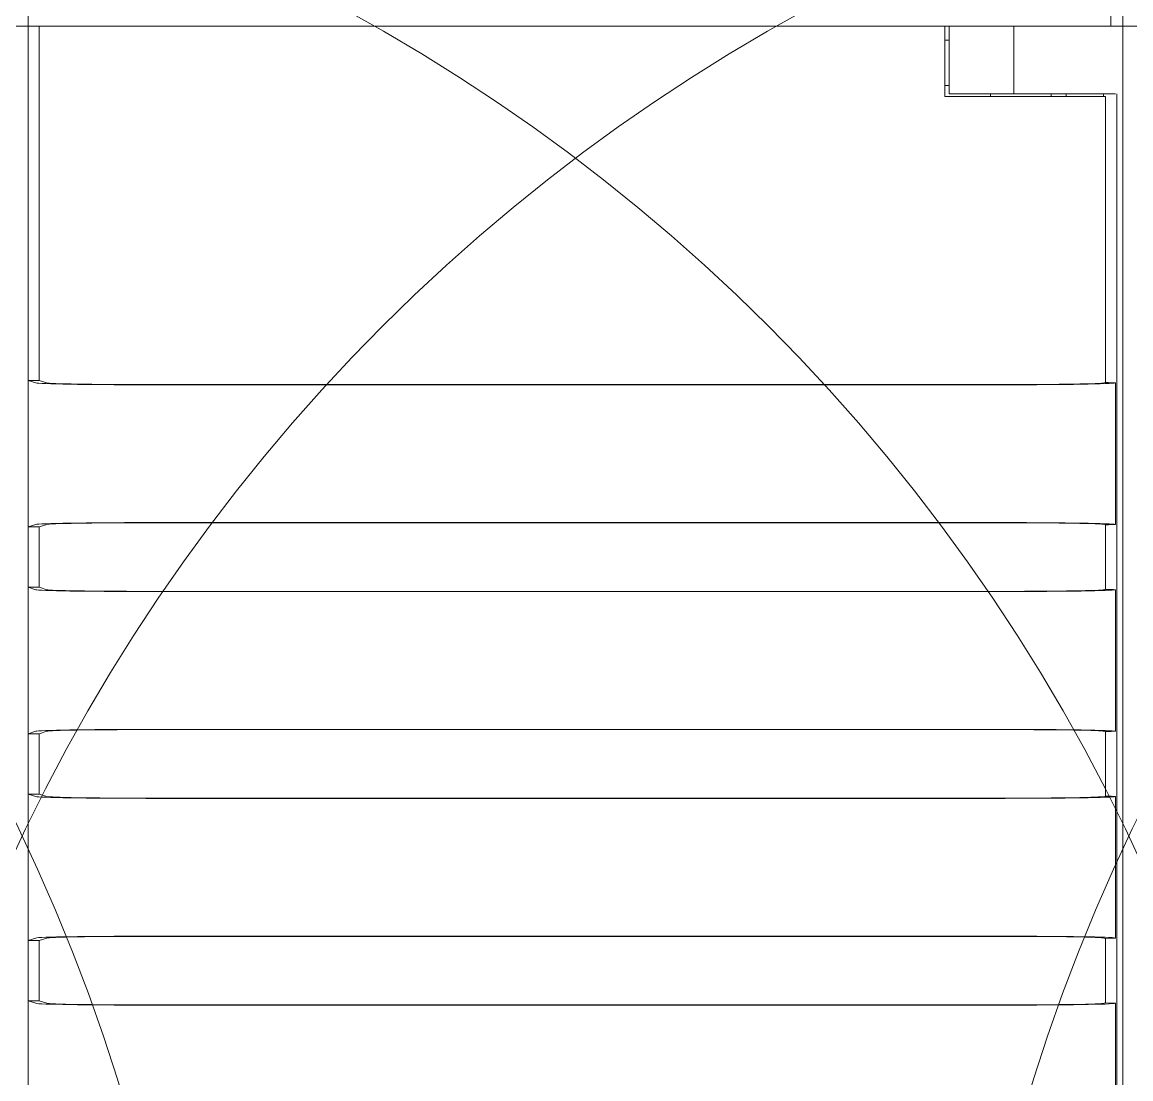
# Model space of a CAD drawing. Header units: millimetres. Extents: x -6000 to 26000, y -6000 to 26000.
# Drawn here: x 125.45 to 131.05, y -4334.08 to -4328.75 of the extents above; entities that cross this region are included whole.
import ezdxf

# ---------------------------------------------------------------- set-up
doc = ezdxf.new("R2010")
doc.units = ezdxf.units.MM
doc.header["$MEASUREMENT"] = 0
doc.layers.add('Чертеж и Рисунок_Ном._пера__7', color=7, linetype='Continuous', lineweight=15)

msp = doc.modelspace()

# ---------------------------------------------------------------- linework, layer by layer
at = {"layer": 'Чертеж и Рисунок_Ном._пера__7', "color": 7, "linetype": 'Continuous', "lineweight": 15}
for p, q in [((125.4846, -4328.7722), (125.4846, -4322.1764)), ((125.4846, -4328.7722), (125.4846, -4322.1767)), ((130.9465, -4328.7722), (130.9465, -4322.1764)), ((131.0068, -4322.1764), (131.0068, -4328.7722)), ((131.0068, -4322.1764), (131.0068, -4328.7722)), ((125.4242, -4328.7722), (130.9465, -4328.7722)), ((125.4846, -4328.7722), (125.5196, -4328.7722)), ((125.4846, -4330.5587), (125.4846, -4328.7722)), ((126.0753, -4328.7722), (125.5196, -4328.7722)), ((125.5403, -4328.7722), (125.5403, -4330.5587)), ((130.2954, -4328.7722), (126.0753, -4328.7722)), ((126.0753, -4328.7722), (126.0782, -4328.7722)), ((126.0782, -4328.7722), (130.1096, -4328.7722)), ((130.1096, -4328.7722), (130.1096, -4329.1269)), ((130.1305, -4329.113), (130.1305, -4328.7722)), ((130.2954, -4328.7722), (130.4566, -4328.7722)), ((130.4566, -4328.7722), (130.9689, -4328.7722)), ((130.4566, -4329.113), (130.4566, -4328.7722)), ((130.9689, -4328.7722), (131.0068, -4328.7722)), ((131.0068, -4328.7722), (130.9718, -4328.7722)), ((131.0068, -4328.7722), (131.0068, -4345.2033)), ((131.0068, -4328.7722), (136.5291, -4328.7722)), ((130.1096, -4328.8418), (130.1305, -4328.8418)), ((130.1096, -4329.0713), (130.1305, -4329.0713)), ((130.1305, -4329.113), (130.4566, -4329.113)), ((130.3391, -4329.113), (130.3391, -4329.1269)), ((130.4566, -4329.113), (130.9689, -4329.113)), ((130.6452, -4329.113), (130.6452, -4329.1269)), ((130.7217, -4329.1269), (130.7217, -4329.113)), ((130.9095, -4329.1269), (130.9095, -4329.113)), ((130.9689, -4329.113), (130.9689, -4329.113)), ((130.9773, -4329.113), (130.9773, -4344.9982)), ((130.1096, -4329.1269), (130.4132, -4329.1269)), ((130.9133, -4329.1269), (130.4132, -4329.1269)), ((130.9133, -4329.1269), (130.9189, -4329.1269)), ((130.9189, -4330.5694), (130.9189, -4329.1269)), ((125.5225, -4330.5713), (125.4846, -4330.5587)), ((125.4846, -4330.5587), (125.5403, -4330.5587)), ((125.4846, -4330.5587), (125.4846, -4331.2979)), ((125.5781, -4330.5713), (125.5403, -4330.5587)), ((130.9189, -4330.5694), (130.9133, -4330.5713)), ((130.9689, -4331.2852), (130.9689, -4330.5713)), ((130.4132, -4330.5795), (126.0782, -4330.5795)), ((130.4132, -4330.5805), (126.0782, -4330.5805)), ((125.4846, -4331.2979), (125.5225, -4331.2852)), ((125.4846, -4331.2979), (125.5403, -4331.2979)), ((125.4846, -4331.6019), (125.4846, -4331.2979)), ((125.5781, -4331.2853), (125.5403, -4331.2979)), ((125.5403, -4331.2979), (125.5403, -4331.6019)), ((126.0782, -4331.276), (130.4132, -4331.276)), ((130.4132, -4331.277), (126.0782, -4331.277)), ((130.9189, -4331.2871), (130.9133, -4331.2853)), ((130.9189, -4331.6126), (130.9189, -4331.2871)), ((125.5225, -4331.6146), (125.4846, -4331.6019)), ((125.4846, -4331.6019), (125.4846, -4332.3411)), ((125.4846, -4331.6019), (125.5403, -4331.6019)), ((125.5781, -4331.6145), (125.5403, -4331.6019)), ((130.4132, -4331.6228), (126.0782, -4331.6228)), ((130.4132, -4331.6238), (126.0782, -4331.6238)), ((130.9189, -4331.6126), (130.9133, -4331.6145)), ((130.9689, -4332.3285), (130.9689, -4331.6145)), ((125.4846, -4332.3411), (125.5225, -4332.3285)), ((125.4846, -4332.3411), (125.5403, -4332.3411)), ((125.4846, -4332.6452), (125.4846, -4332.3411)), ((125.5781, -4332.3285), (125.5403, -4332.3411)), ((125.5403, -4332.3411), (125.5403, -4332.6452)), ((126.0782, -4332.3193), (130.4132, -4332.3193)), ((130.4132, -4332.3202), (126.0782, -4332.3202)), ((130.9189, -4332.3304), (130.9133, -4332.3285)), ((130.9189, -4332.6559), (130.9189, -4332.3304)), ((125.4846, -4332.6452), (125.4846, -4333.3844)), ((125.4846, -4332.6452), (125.5403, -4332.6452)), ((125.5225, -4332.6578), (125.4846, -4332.6452)), ((125.5781, -4332.6578), (125.5403, -4332.6452)), ((130.4132, -4332.666), (126.0782, -4332.666)), ((130.4132, -4332.667), (126.0782, -4332.667)), ((130.9189, -4332.6559), (130.9133, -4332.6578)), ((130.9689, -4333.3717), (130.9689, -4332.6578)), ((126.0782, -4333.3625), (130.4132, -4333.3625)), ((130.4132, -4333.3635), (126.0782, -4333.3635)), ((125.4846, -4333.3844), (125.5225, -4333.3717)), ((125.4846, -4333.3844), (125.5403, -4333.3844)), ((125.4846, -4333.6884), (125.4846, -4333.3844)), ((125.5781, -4333.3718), (125.5403, -4333.3844)), ((125.5403, -4333.3844), (125.5403, -4333.6884)), ((130.9189, -4333.3736), (130.9133, -4333.3718)), ((130.9189, -4333.6991), (130.9189, -4333.3736)), ((125.4846, -4333.6884), (125.5403, -4333.6884)), ((125.4846, -4333.6884), (125.4846, -4342.7736)), ((125.5225, -4333.7011), (125.4846, -4333.6884)), ((125.5781, -4333.701), (125.5403, -4333.6884)), ((130.9189, -4333.6991), (130.9133, -4333.701)), ((130.9689, -4345.04), (130.9689, -4333.701)), ((130.4132, -4333.7093), (126.0782, -4333.7093)), ((130.4132, -4333.7103), (126.0782, -4333.7103))]:
    msp.add_line(p, q, dxfattribs=at)
for centre in [(117.0805, -4336.84), (122.6631, -4336.84), (128.2457, -4336.84), (133.8283, -4336.84), (139.4109, -4336.84)]:
    msp.add_circle(centre, 9.2708, dxfattribs=at)
for centre, major_axis, start_param, end_param in [((126.0782, -4330.5708), (0.5564, 0), 3.193953, 4.712389), ((126.0782, -4330.5708), (-0.5008, 0), 0.05236, 1.570796), ((130.4132, -4330.5708), (-0.5008, 0), 1.570796, 3.089233), ((130.4132, -4330.5708), (-0.5564, 0), 1.570796, 3.091814), ((130.4922, -4330.574), (-0.5008, 0), 3.452397, 3.692176), ((126.0782, -4331.2857), (0.5564, 0), 1.570796, 3.089233), ((126.0782, -4331.2857), (-0.5008, 0), 4.712389, 6.230825), ((130.4132, -4331.2857), (-0.5564, 0), 3.191371, 4.712389), ((130.4132, -4331.2857), (-0.5008, 0), 3.193953, 4.712389), ((130.4922, -4331.2826), (-0.5008, 0), 2.591009, 2.830789), ((126.0782, -4331.614), (0.5564, 0), 3.193953, 4.712389), ((126.0782, -4331.614), (-0.5008, 0), 0.05236, 1.570796), ((130.4132, -4331.614), (-0.5564, 0), 1.570796, 3.091814), ((130.4132, -4331.614), (-0.5008, 0), 1.570796, 3.089233), ((130.4922, -4331.6172), (-0.5008, 0), 3.452397, 3.692176), ((126.0782, -4332.329), (0.5564, 0), 1.570796, 3.089233), ((126.0782, -4332.329), (-0.5008, 0), 4.712389, 6.230825), ((130.4132, -4332.329), (-0.5564, 0), 3.191371, 4.712389), ((130.4132, -4332.329), (-0.5008, 0), 3.193953, 4.712389), ((130.4922, -4332.3258), (-0.5008, 0), 2.591009, 2.830789), ((126.0782, -4332.6573), (0.5564, 0), 3.193953, 4.712389), ((126.0782, -4332.6573), (-0.5008, 0), 0.05236, 1.570796), ((130.4132, -4332.6573), (-0.5564, 0), 1.570796, 3.091814), ((130.4132, -4332.6573), (-0.5008, 0), 1.570796, 3.089233), ((130.4922, -4332.6605), (-0.5008, 0), 3.452397, 3.692176), ((126.0782, -4333.3722), (0.5564, 0), 1.570796, 3.089233), ((126.0782, -4333.3722), (-0.5008, 0), 4.712389, 6.230825), ((130.4132, -4333.3722), (-0.5564, 0), 3.191371, 4.712389), ((130.4132, -4333.3722), (-0.5008, 0), 3.193953, 4.712389), ((130.4922, -4333.3691), (-0.5008, 0), 2.591009, 2.830789), ((126.0782, -4333.7005), (0.5564, 0), 3.193953, 4.712389), ((126.0782, -4333.7005), (-0.5008, 0), 0.05236, 1.570796), ((130.4132, -4333.7005), (0.5564, 0), 4.712389, 6.233406), ((130.4132, -4333.7005), (-0.5008, 0), 1.570796, 3.089233), ((130.4922, -4333.7037), (-0.5008, 0), 3.452397, 3.692176)]:
    msp.add_ellipse(centre, major_axis=major_axis, ratio=0.017455, start_param=start_param, end_param=end_param, dxfattribs=at)

doc.saveas('drawing.dxf')
